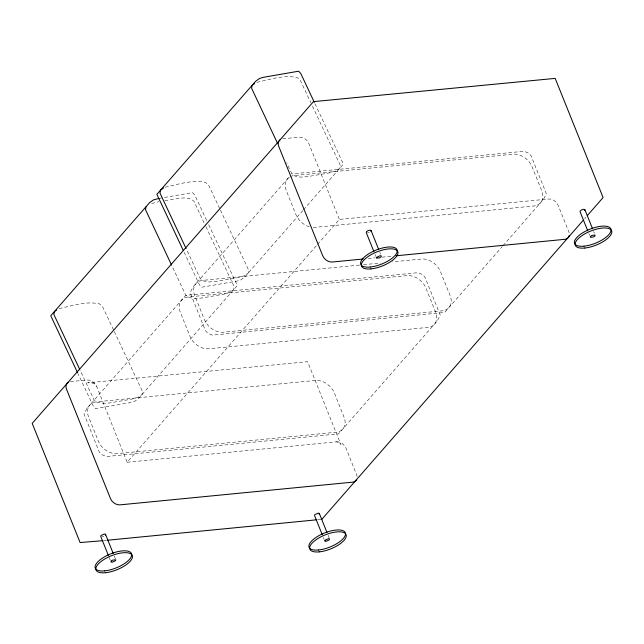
<?xml version="1.0" encoding="UTF-8"?>
<svg xmlns="http://www.w3.org/2000/svg" width="644" height="644" viewBox="0 0 644 644"><rect width="100%" height="100%" fill="white"/><g stroke="black" fill="none" stroke-linecap="round" stroke-linejoin="round"><path stroke-width="0.48" stroke-dasharray="3.22 2.42" d="M288.23 178.066L192.991 287.055L190.125 292.618L205.364 330.533L207.618 333.085L212.319 335.138L444.634 312.461L502.312 246.467M302.873 210.475L244.543 277.226L240.687 279.963L237.137 281.082L201.669 287.224L199.568 285.01L184.192 252.368M303.533 209.719L343.413 164.091L314.803 103.338M127.158 462.255L336.442 441.832L338.945 442.42L340.942 444.61L307.607 361.687L87.681 382.81L91.625 382.769L94.765 383.985L96.616 386.279L127.158 462.255L316.896 245.139M317.556 244.382L339.372 219.419L548.656 198.996A8.114 5.957 41.2 0 1 558.147 205.283L568.773 231.719A8.114 5.957 41.2 0 1 569.328 234.424M502.972 245.718L543.504 199.334L546.37 193.772L531.123 155.856L528.869 153.304L524.176 151.251L291.853 173.928M584.623 218.694L585.943 217.189M256.851 82.343C269.908 79.526 283.706 74.696 297.093 77.554L300.072 79.872L310.77 102.597M165.226 187.187C178.283 184.377 192.081 179.547 205.468 182.405L208.447 184.715L219.998 209.26M151.63 203.504L158.963 201.693M59.119 308.605C72.176 305.787 85.974 300.957 99.361 303.815L102.332 306.133L113.891 330.678M367.466 232.862L369.35 232.315M101.945 536.694L103.829 536.154M159.004 198.416L192.508 192.62L194.609 194.826L206.99 221.125M164.824 200.67L178.509 198.304L185.335 197.877L190.986 198.972L193.965 201.29L205.517 225.827M282.652 138.782L299.339 137.156A8.114 5.957 41.2 0 1 308.83 143.451L339.372 219.419M368.143 258.518L375.13 257.833M382.125 257.149L392.107 256.175M359.505 265.087L202.562 280.398A16.221 11.922 41.2 0 0 194.738 295.596L204.398 319.617A16.221 11.922 41.2 0 0 223.388 332.199L442.307 310.835A16.221 11.922 41.2 0 0 450.124 295.644L440.464 271.615A16.221 11.922 41.2 0 0 421.482 259.033L392.494 261.867M363.506 264.692L380.499 263.034M70.438 381.618L87.125 379.992A8.114 5.957 41.2 0 1 96.616 386.279M104.03 540.566L106.035 540.364M317.854 519.7L320.849 519.402M312.477 106.228L340.298 165.315L339.791 168.237L335.935 170.974L329.768 172.801L307.293 176.689L300.466 177.116L294.815 176.021L291.837 173.711L286.701 162.803M220.425 210.169L248.673 270.166L248.165 273.08L244.309 275.817L238.143 277.644L215.668 281.533L208.841 281.959L203.182 280.865L200.212 278.554L186.518 249.461M208.696 224.756L237.306 285.509L138.436 398.636L134.58 401.381L131.03 402.492L95.562 408.634L93.46 406.428L78.085 373.786M205.943 226.736L234.191 286.733L233.683 289.655L229.828 292.392L223.661 294.211L201.186 298.108L194.359 298.534L188.7 297.439L185.73 295.121L172.037 266.036M114.318 331.588L142.566 391.576L142.058 394.498L138.202 397.235L132.036 399.063L109.561 402.951L102.734 403.377L97.075 402.283L94.105 399.972L79.985 369.97M593.631 231.438L594.364 233.265M588.882 233.643L589.614 235.471M379.815 252.303L380.556 254.13M375.074 254.509L375.806 256.336M328.102 535.277L329.205 538.006M323.36 537.482L324.093 539.302M114.294 556.134L115.397 558.871M109.182 557.43L110.285 560.167M313.242 227.404A16.221 11.922 41.2 0 0 315.013 227.356L533.932 205.991A16.221 11.922 41.2 0 0 541.749 190.793L532.089 166.772A16.221 11.922 41.2 0 0 513.107 154.19L294.187 175.554A16.221 11.922 41.2 0 0 290.476 176.561M309.426 226.785A16.221 11.922 41.2 0 1 296.023 214.774L286.371 190.753A16.221 11.922 41.2 0 1 289.655 177.003M336.442 441.832A8.114 5.957 41.2 0 1 345.933 448.119L356.559 474.556A8.114 5.957 41.2 0 1 357.114 477.26M86.876 408.473L84.018 414.036L99.257 451.951L101.511 454.503L106.204 456.556L338.527 433.879L437.397 320.752L440.263 315.19L425.016 277.274L422.762 274.722L418.069 272.67L185.746 295.346L86.876 408.473M407 275.608L188.08 296.973A16.221 11.922 41.2 0 0 180.256 312.163L189.916 336.192A16.221 11.922 41.2 0 0 208.906 348.774L427.825 327.41A16.221 11.922 41.2 0 0 435.642 312.211L425.982 288.19A16.221 11.922 41.2 0 0 407 275.608M315.375 380.451L96.455 401.816A16.221 11.922 41.2 0 0 88.63 417.014L98.29 441.035A16.221 11.922 41.2 0 0 117.28 453.618L336.2 432.253A16.221 11.922 41.2 0 0 344.017 417.054L334.357 393.033A16.221 11.922 41.2 0 0 315.375 380.451"/><path stroke-width="0.97" d="M146.011 206.756L145.504 209.678L171.61 265.127M105.302 535.14L105.495 534.246L104.296 534.005L100.939 535.558L100.746 536.452L108.45 555.611M370.823 231.301L371.016 230.415L369.825 230.166L367.933 230.713L366.468 231.727L366.275 232.621L373.971 251.772M319.11 514.274L319.303 513.381L318.112 513.139L314.755 514.701L314.562 515.586L322.258 534.745M584.631 210.435L584.832 209.55L583.633 209.3L581.749 209.847L580.276 210.862L580.083 211.755L587.779 230.906M583.303 220.208L321.847 519.306M587.264 215.676L603.098 197.555L555.192 78.383L313.451 101.631L32.2 423.382L80.106 542.554L103.032 540.662M254.428 83.704L252.118 85.346L251.611 88.26L277.717 143.709M163.576 188L160.493 190.189L159.986 193.103L186.092 248.56M56.696 309.965L54.386 311.607L53.879 314.522L79.558 369.06M159.004 198.416L153.481 199.882L149.633 202.619L50.763 315.745L77.658 372.876M363.152 259.001L332.191 262.019A8.114 5.957 41.2 0 1 322.7 255.732L278.747 146.381A8.114 5.957 41.2 0 1 280.301 139.563M396.1 255.789L564.86 239.318A8.114 5.957 41.2 0 0 569.272 235.277M107.033 540.268L316.856 519.797M314.377 102.428L300.716 73.416L298.615 71.202L263.146 77.344L259.596 78.463L255.74 81.2L156.87 194.335L183.339 250.556M584.832 209.55L592.528 228.701M371.016 230.415L378.72 249.566M319.303 513.381L327.007 532.54M105.495 534.246L113.191 553.405M356.567 479.659A8.114 5.957 41.2 0 1 352.646 482.155L119.977 504.856A8.114 5.957 41.2 0 1 110.486 498.569L66.525 389.218A8.114 5.957 41.2 0 1 68.087 382.399M111.211 561.101L111.018 561.995L112.209 562.236L115.566 560.674L115.759 559.789L112.676 560.087L111.211 561.101M376.732 257.27L376.539 258.155L379.622 257.858L381.087 256.843L381.288 255.95L380.089 255.708L376.732 257.27M325.019 540.236L324.826 541.129L326.017 541.371L329.374 539.809L329.575 538.923L328.376 538.674L325.019 540.236M590.54 236.404L590.347 237.29L593.43 236.992L594.903 235.978L595.096 235.084L592.013 235.39L590.54 236.404M318.482 550A19.529 7.535 -21.9 0 0 345.522 533.675A19.529 7.535 -21.9 0 0 317.589 536.404A19.529 7.535 -21.9 0 0 318.482 550M319.231 551.868A19.529 7.535 -21.9 0 0 346.279 535.542A19.529 7.535 -21.9 0 0 318.337 538.271A19.529 7.535 -21.9 0 0 319.231 551.868M584.003 246.161A19.529 7.535 -21.9 0 0 611.051 229.844A19.529 7.535 -21.9 0 0 583.11 232.565A19.529 7.535 -21.9 0 0 584.003 246.161M584.76 248.029A19.529 7.535 -21.9 0 0 611.8 231.711A19.529 7.535 -21.9 0 0 583.858 234.432A19.529 7.535 -21.9 0 0 584.76 248.029M370.195 267.027A19.529 7.535 -21.9 0 0 397.235 250.709A19.529 7.535 -21.9 0 0 369.302 253.43A19.529 7.535 -21.9 0 0 370.195 267.027M370.944 268.894A19.529 7.535 -21.9 0 0 397.992 252.577A19.529 7.535 -21.9 0 0 370.05 255.298A19.529 7.535 -21.9 0 0 370.944 268.894M104.674 570.866A19.529 7.535 -21.9 0 0 131.714 554.54A19.529 7.535 -21.9 0 0 103.773 557.269A19.529 7.535 -21.9 0 0 104.674 570.866M105.423 572.725A19.529 7.535 -21.9 0 0 132.463 556.408A19.529 7.535 -21.9 0 0 104.529 559.137A19.529 7.535 -21.9 0 0 105.423 572.725"/></g></svg>
